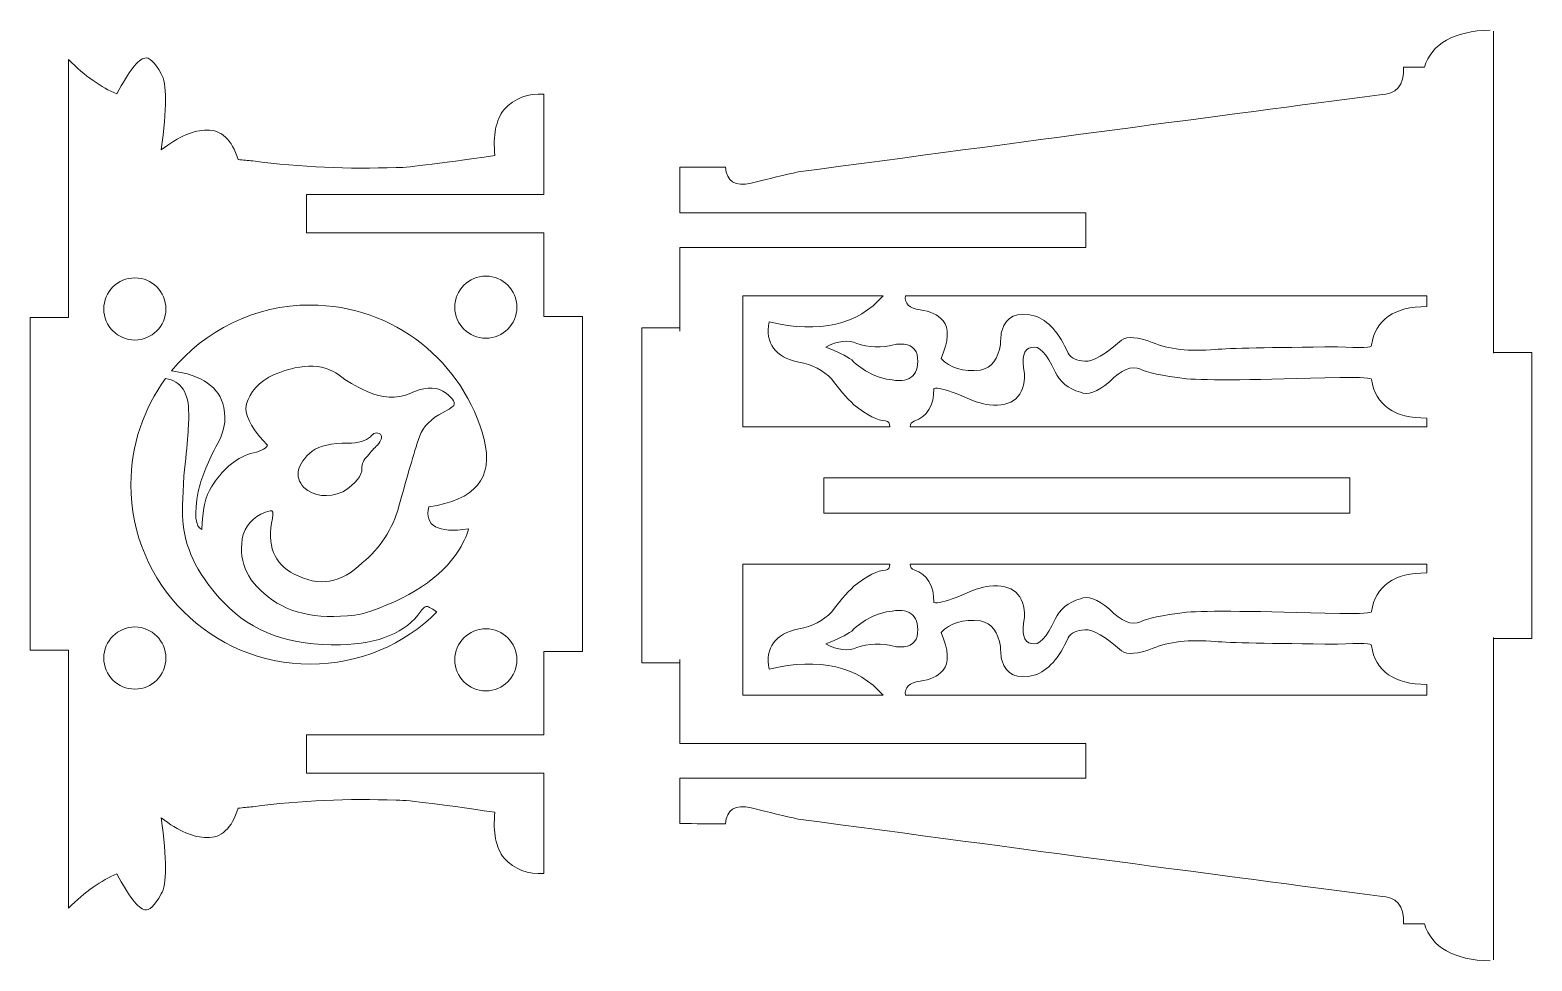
# Model space of a CAD drawing. Header units: inches. Extents: x -28.6 to 20.8, y -14.2 to 28.3.
# Drawn here: x -9.178 to -4.2, y -13.995 to -10.911 of the extents above; entities that cross this region are included whole.
import ezdxf

# ---------------------------------------------------------------- set-up
doc = ezdxf.new("R2010")
doc.units = ezdxf.units.IN
doc.header["$MEASUREMENT"] = 0
doc.layers.add('Layer 1', color=7, linetype='Continuous')

msp = doc.modelspace()

# ---------------------------------------------------------------- linework, layer by layer
at = {"layer": 'Layer 1', "color": 1, "lineweight": 9}
for points in [[(-4.3386, -10.9107), (-4.4592, -10.9144), (-4.5318, -10.9554), (-4.5565, -11.0337)], [(-4.327, -11.9817), (-4.327, -11.9817), (-4.327, -10.9147), (-4.327, -10.9147)], [(-9.051, -11.0087), (-9.051, -11.4042), (-9.051, -11.4676), (-9.051, -11.8632)], [(-4.6263, -11.0337), (-4.6226, -11.094), (-4.6486, -11.1245), (-4.7043, -11.1251)], [(-4.6263, -11.0337), (-4.603, -11.0337), (-4.5797, -11.0337), (-4.5565, -11.0337)], [(-7.4749, -11.4558), (-7.4748, -11.3414), (-7.4748, -11.2305), (-7.4749, -11.123)], [(-7.024, -11.5158), (-7.024, -11.4697), (-7.0241, -11.4112), (-7.0241, -11.3651)], [(-7.0241, -11.3653), (-6.9723, -11.3653), (-6.9245, -11.3653), (-6.8727, -11.3653)], [(-7.4749, -11.5828), (-7.4749, -11.6764), (-7.4749, -11.7655), (-7.4749, -11.8592)], [(-7.024, -11.6308), (-7.024, -11.6308), (-7.0241, -11.9086), (-7.0241, -11.9086)], [(-6.3504, -11.7909), (-6.4343, -11.8876), (-6.5604, -11.9166), (-6.7286, -11.8779)], [(-4.5485, -11.8268), (-4.657, -11.8268), (-4.7183, -11.8696), (-4.7322, -11.9552)], [(-8.7092, -12.0397), (-8.6079, -12.0532), (-8.5502, -12.0935), (-8.5361, -12.1607)], [(-8.7291, -12.0654), (-8.677, -12.0728), (-8.6515, -12.1121), (-8.6525, -12.1835)], [(-4.5485, -12.1964), (-4.657, -12.1964), (-4.7183, -12.1536), (-4.7322, -12.068)], [(-8.6709, -12.5488), (-8.6612, -12.6383), (-8.616, -12.725), (-8.5352, -12.8087)], [(-4.5485, -12.7091), (-4.657, -12.7091), (-4.7183, -12.7519), (-4.7322, -12.8375)], [(-8.3892, -12.7888), (-8.3141, -12.8477), (-8.2102, -12.8665), (-8.0775, -12.8451)], [(-4.327, -12.9237), (-4.327, -12.9237), (-4.327, -13.9908), (-4.327, -13.9908)], [(-9.051, -13.8196), (-9.051, -13.4241), (-9.051, -13.3607), (-9.051, -12.9652)], [(-7.4749, -13.2456), (-7.4749, -13.1519), (-7.4749, -13.0628), (-7.4749, -12.9692)], [(-6.3504, -13.1146), (-6.4343, -13.0178), (-6.5604, -12.9888), (-6.7286, -13.0276)], [(-4.5485, -13.0786), (-4.657, -13.0786), (-4.7183, -13.0358), (-4.7322, -12.9503)], [(-7.0241, -13.2741), (-7.0241, -13.2741), (-7.0241, -12.9964), (-7.0241, -12.9964)], [(-7.4749, -13.3726), (-7.4748, -13.4869), (-7.4748, -13.5979), (-7.4749, -13.7053)], [(-7.0241, -13.3889), (-7.0241, -13.435), (-7.0241, -13.4938), (-7.0241, -13.5399)], [(-7.0241, -13.5399), (-6.9723, -13.5399), (-6.9245, -13.5402), (-6.8727, -13.5402)], [(-4.6263, -13.8718), (-4.6226, -13.8115), (-4.6486, -13.781), (-4.7043, -13.7804)], [(-4.6263, -13.8718), (-4.603, -13.8718), (-4.5797, -13.8718), (-4.5565, -13.8718)], [(-4.3386, -13.9948), (-4.4592, -13.9911), (-4.5318, -13.9501), (-4.5565, -13.8718)]]:
    msp.add_open_spline(points, degree=3, dxfattribs=at)
for points, knots in [([(-8.5921, -11.2425), (-8.6348, -11.2415), (-8.6852, -11.2632), (-8.7434, -11.3076), (-8.7434, -11.3076), (-8.7247, -11.1701), (-8.7247, -11.0861), (-8.7434, -11.0555), (-8.7434, -11.0555), (-8.7656, -11.0166), (-8.7838, -10.9992), (-8.7982, -11.0034), (-8.7982, -11.0034), (-8.8194, -11.0073), (-8.8502, -11.0467), (-8.8908, -11.1216), (-8.8908, -11.1216), (-8.9424, -11.101), (-8.9958, -11.0633), (-9.051, -11.0087)], [0, 0, 0, 0, 0.2, 0.2, 0.2, 0.2, 0.4, 0.4, 0.4, 0.4, 0.6, 0.6, 0.6, 0.6, 0.8, 0.8, 0.8, 0.8, 1, 1, 1, 1]), ([(-7.4749, -11.123), (-7.5281, -11.1198), (-7.5722, -11.1366), (-7.607, -11.1735), (-7.607, -11.1735), (-7.6343, -11.2088), (-7.6445, -11.2597), (-7.6375, -11.3261), (-7.6375, -11.3261), (-7.8336, -11.3549), (-7.9426, -11.3682), (-7.9648, -11.3659), (-7.9648, -11.3659), (-8.1225, -11.3724), (-8.2809, -11.3652), (-8.4399, -11.3445), (-8.4399, -11.3445), (-8.4562, -11.3429), (-8.4726, -11.3413), (-8.4889, -11.3397), (-8.4889, -11.3397), (-8.5094, -11.2729), (-8.5438, -11.2406), (-8.5921, -11.2425)], [0, 0, 0, 0, 0.166667, 0.166667, 0.166667, 0.166667, 0.333333, 0.333333, 0.333333, 0.333333, 0.5, 0.5, 0.5, 0.5, 0.666667, 0.666667, 0.666667, 0.666667, 0.833333, 0.833333, 0.833333, 0.833333, 1, 1, 1, 1]), ([(-6.8727, -11.3653), (-6.8699, -11.4126), (-6.8417, -11.4301), (-6.7882, -11.4178), (-6.7882, -11.4178), (-6.7273, -11.4029), (-6.6754, -11.3906), (-6.6326, -11.3809), (-6.6326, -11.3809), (-5.8753, -11.2797), (-5.2325, -11.1944), (-4.7043, -11.1251)], [0, 0, 0, 0, 0.333333, 0.333333, 0.333333, 0.333333, 0.666667, 0.666667, 0.666667, 0.666667, 1, 1, 1, 1]), ([(-7.4749, -11.5828), (-7.4749, -11.5828), (-8.2621, -11.5828), (-8.2621, -11.5828), (-8.2621, -11.5828), (-8.2621, -11.5828), (-8.2621, -11.4558), (-8.2621, -11.4558), (-8.2621, -11.4558), (-8.2621, -11.4558), (-7.4749, -11.4558), (-7.4749, -11.4558)], [0, 0, 0, 0, 0.333333, 0.333333, 0.333333, 0.333333, 0.666667, 0.666667, 0.666667, 0.666667, 1, 1, 1, 1]), ([(-7.024, -11.6308), (-7.024, -11.6308), (-5.679, -11.6308), (-5.679, -11.6308), (-5.679, -11.6308), (-5.679, -11.6308), (-5.679, -11.5161), (-5.679, -11.5161), (-5.679, -11.5161), (-5.679, -11.5161), (-7.024, -11.5158), (-7.024, -11.5158)], [0, 0, 0, 0, 0.333333, 0.333333, 0.333333, 0.333333, 0.666667, 0.666667, 0.666667, 0.666667, 1, 1, 1, 1]), ([(-8.8309, -11.7317), (-8.7741, -11.7317), (-8.7279, -11.7779), (-8.7279, -11.8347), (-8.7279, -11.8347), (-8.7279, -11.8916), (-8.7741, -11.9377), (-8.8309, -11.9377), (-8.8309, -11.9377), (-8.8878, -11.9377), (-8.9339, -11.8916), (-8.9339, -11.8347), (-8.9339, -11.8347), (-8.9339, -11.7779), (-8.8878, -11.7317), (-8.8309, -11.7317)], [0, 0, 0, 0, 0.25, 0.25, 0.25, 0.25, 0.5, 0.5, 0.5, 0.5, 0.75, 0.75, 0.75, 0.75, 1, 1, 1, 1]), ([(-7.6674, -11.7259), (-7.6105, -11.7259), (-7.5644, -11.772), (-7.5644, -11.8289), (-7.5644, -11.8289), (-7.5644, -11.8858), (-7.6105, -11.9319), (-7.6674, -11.9319), (-7.6674, -11.9319), (-7.7243, -11.9319), (-7.7704, -11.8858), (-7.7704, -11.8289), (-7.7704, -11.8289), (-7.7704, -11.772), (-7.7243, -11.7259), (-7.6674, -11.7259)], [0, 0, 0, 0, 0.25, 0.25, 0.25, 0.25, 0.5, 0.5, 0.5, 0.5, 0.75, 0.75, 0.75, 0.75, 1, 1, 1, 1]), ([(-6.3504, -11.7909), (-6.3504, -11.7909), (-6.8162, -11.7909), (-6.8162, -11.7909), (-6.8162, -11.7909), (-6.8162, -11.7909), (-6.8162, -12.2255), (-6.8162, -12.2255), (-6.8162, -12.2255), (-6.8162, -12.2255), (-6.3281, -12.2255), (-6.3281, -12.2255)], [0, 0, 0, 0, 0.333333, 0.333333, 0.333333, 0.333333, 0.666667, 0.666667, 0.666667, 0.666667, 1, 1, 1, 1]), ([(-4.7322, -11.9552), (-4.7283, -11.9627), (-4.7659, -11.9643), (-4.845, -11.9601), (-4.845, -11.9601), (-5.0693, -11.9623), (-5.2042, -11.9653), (-5.2496, -11.9688), (-5.2496, -11.9688), (-5.3355, -11.9766), (-5.4051, -11.9688), (-5.4586, -11.9455), (-5.4586, -11.9455), (-5.5063, -11.9273), (-5.5403, -11.9247), (-5.5607, -11.9377), (-5.5607, -11.9377), (-5.6136, -11.9855), (-5.6541, -12.009), (-5.6823, -12.0082), (-5.6823, -12.0082), (-5.7092, -12.0061), (-5.7277, -11.9972), (-5.7377, -11.9815), (-5.7377, -11.9815), (-5.7666, -11.914), (-5.8038, -11.8725), (-5.8496, -11.857), (-5.8496, -11.857), (-5.9072, -11.8437), (-5.9429, -11.8596), (-5.9565, -11.9046), (-5.9565, -11.9046), (-5.9601, -11.9199), (-5.9617, -11.9358), (-5.9614, -11.9523), (-5.9614, -11.9523), (-5.9692, -12.0003), (-5.9912, -12.0288), (-6.0275, -12.0379), (-6.0275, -12.0379), (-6.0862, -12.043), (-6.1299, -12.0301), (-6.1588, -11.999), (-6.1588, -11.999), (-6.1332, -11.9399), (-6.1309, -11.8982), (-6.1519, -11.874), (-6.1519, -11.874), (-6.1696, -11.8532), (-6.1951, -11.8411), (-6.2284, -11.8377), (-6.2284, -11.8377), (-6.2639, -11.8326), (-6.28, -11.817), (-6.2768, -11.7909)], [0, 0, 0, 0, 0.071429, 0.071429, 0.071429, 0.071429, 0.142857, 0.142857, 0.142857, 0.142857, 0.214286, 0.214286, 0.214286, 0.214286, 0.285714, 0.285714, 0.285714, 0.285714, 0.357143, 0.357143, 0.357143, 0.357143, 0.428571, 0.428571, 0.428571, 0.428571, 0.5, 0.5, 0.5, 0.5, 0.571429, 0.571429, 0.571429, 0.571429, 0.642857, 0.642857, 0.642857, 0.642857, 0.714286, 0.714286, 0.714286, 0.714286, 0.785714, 0.785714, 0.785714, 0.785714, 0.857143, 0.857143, 0.857143, 0.857143, 0.928571, 0.928571, 0.928571, 0.928571, 1, 1, 1, 1]), ([(-4.5485, -11.8268), (-4.5485, -11.8268), (-4.5485, -11.7909), (-4.5485, -11.7909), (-4.5485, -11.7909), (-4.5485, -11.7909), (-6.2768, -11.7909), (-6.2768, -11.7909)], [0, 0, 0, 0, 0.5, 0.5, 0.5, 0.5, 1, 1, 1, 1]), ([(-8.7092, -12.0397), (-8.6001, -11.9066), (-8.4344, -11.8217), (-8.249, -11.8217), (-8.249, -11.8217), (-7.972, -11.8217), (-7.7392, -12.011), (-7.6729, -12.2672)], [0, 0, 0, 0, 0.5, 0.5, 0.5, 0.5, 1, 1, 1, 1]), ([(-9.051, -11.8632), (-9.0935, -11.8632), (-9.1359, -11.8632), (-9.1783, -11.8632), (-9.1783, -11.8632), (-9.1783, -12.0466), (-9.1783, -12.2307), (-9.1783, -12.4142)], [0, 0, 0, 0, 0.5, 0.5, 0.5, 0.5, 1, 1, 1, 1]), ([(-7.4749, -11.8592), (-7.4325, -11.8592), (-7.3901, -11.8592), (-7.3476, -11.8592), (-7.3476, -11.8592), (-7.3476, -12.0426), (-7.3476, -12.2307), (-7.3476, -12.4142)], [0, 0, 0, 0, 0.5, 0.5, 0.5, 0.5, 1, 1, 1, 1]), ([(-7.0241, -11.8975), (-7.0241, -11.8975), (-7.1509, -11.8975), (-7.1509, -11.8975), (-7.1509, -11.8975), (-7.1509, -11.8975), (-7.1509, -12.4522), (-7.1509, -12.4522)], [0, 0, 0, 0, 0.5, 0.5, 0.5, 0.5, 1, 1, 1, 1]), ([(-6.3281, -12.2255), (-6.3283, -12.213), (-6.3333, -12.2062), (-6.3432, -12.2052), (-6.3432, -12.2052), (-6.3679, -12.2049), (-6.4026, -12.1872), (-6.4473, -12.152), (-6.4473, -12.152), (-6.4731, -12.1279), (-6.4976, -12.0997), (-6.5209, -12.0672), (-6.5209, -12.0672), (-6.5498, -12.0375), (-6.5861, -12.0188), (-6.6298, -12.011), (-6.6298, -12.011), (-6.7093, -11.9935), (-6.7422, -11.9491), (-6.7286, -11.8779)], [0, 0, 0, 0, 0.2, 0.2, 0.2, 0.2, 0.4, 0.4, 0.4, 0.4, 0.6, 0.6, 0.6, 0.6, 0.8, 0.8, 0.8, 0.8, 1, 1, 1, 1]), ([(-6.2376, -11.9857), (-6.2456, -11.959), (-6.2684, -11.9477), (-6.3059, -11.9518), (-6.3059, -11.9518), (-6.3567, -11.9641), (-6.4006, -11.9632), (-6.4375, -11.9491), (-6.4375, -11.9491), (-6.4659, -11.9361), (-6.5002, -11.94), (-6.5407, -11.9608), (-6.5407, -11.9608), (-6.5018, -11.976), (-6.4731, -11.9904), (-6.4547, -12.0038), (-6.4547, -12.0038), (-6.4158, -12.0414), (-6.3713, -12.0635), (-6.3212, -12.07), (-6.3212, -12.07), (-6.257, -12.0799), (-6.2291, -12.0518), (-6.2376, -11.9857)], [0, 0, 0, 0, 0.166667, 0.166667, 0.166667, 0.166667, 0.333333, 0.333333, 0.333333, 0.333333, 0.5, 0.5, 0.5, 0.5, 0.666667, 0.666667, 0.666667, 0.666667, 0.833333, 0.833333, 0.833333, 0.833333, 1, 1, 1, 1]), ([(-5.3449, -12.0661), (-5.4275, -12.056), (-5.4784, -12.0453), (-5.4975, -12.034), (-5.4975, -12.034), (-5.5267, -12.0213), (-5.5611, -12.0353), (-5.6006, -12.0758), (-5.6006, -12.0758), (-5.6411, -12.1108), (-5.6732, -12.1225), (-5.6969, -12.1108), (-5.6969, -12.1108), (-5.7377, -12.0985), (-5.7656, -12.0758), (-5.7805, -12.0427), (-5.7805, -12.0427), (-5.809, -11.9815), (-5.835, -11.9546), (-5.8583, -11.962), (-5.8583, -11.962), (-5.8855, -11.9669), (-5.8933, -11.9957), (-5.8816, -12.0486), (-5.8816, -12.0486), (-5.8813, -12.1254), (-5.9205, -12.1601), (-5.9993, -12.1526), (-5.9993, -12.1526), (-6.0201, -12.151), (-6.0564, -12.1384), (-6.1082, -12.1147), (-6.1082, -12.1147), (-6.1458, -12.1007), (-6.1705, -12.0952), (-6.1821, -12.0982), (-6.1821, -12.0982), (-6.1825, -12.1555), (-6.2042, -12.1915), (-6.2473, -12.2061), (-6.2473, -12.2061), (-6.2567, -12.2095), (-6.2614, -12.216), (-6.2612, -12.2255)], [0, 0, 0, 0, 0.090909, 0.090909, 0.090909, 0.090909, 0.181818, 0.181818, 0.181818, 0.181818, 0.272727, 0.272727, 0.272727, 0.272727, 0.363636, 0.363636, 0.363636, 0.363636, 0.454545, 0.454545, 0.454545, 0.454545, 0.545455, 0.545455, 0.545455, 0.545455, 0.636364, 0.636364, 0.636364, 0.636364, 0.727273, 0.727273, 0.727273, 0.727273, 0.818182, 0.818182, 0.818182, 0.818182, 0.909091, 0.909091, 0.909091, 0.909091, 1, 1, 1, 1]), ([(-4.2, -12.4529), (-4.2, -12.4529), (-4.2, -11.9792), (-4.2, -11.9792), (-4.2, -11.9792), (-4.2, -11.9792), (-4.327, -11.9792), (-4.327, -11.9792)], [0, 0, 0, 0, 0.5, 0.5, 0.5, 0.5, 1, 1, 1, 1]), ([(-8.3873, -12.0606), (-8.2873, -12.0141), (-8.2096, -12.012), (-8.1542, -12.0543), (-8.1542, -12.0543), (-8.1296, -12.0728), (-8.0986, -12.0906), (-8.0611, -12.1077), (-8.0611, -12.1077), (-8.0106, -12.1311), (-7.9641, -12.1336), (-7.9214, -12.1155), (-7.9214, -12.1155), (-7.8746, -12.0938), (-7.8374, -12.0909), (-7.8099, -12.1068), (-7.8099, -12.1068), (-7.7793, -12.127), (-7.7673, -12.1428), (-7.7741, -12.1542), (-7.7741, -12.1542), (-7.7773, -12.1601), (-7.7938, -12.1704), (-7.8236, -12.1851), (-7.8236, -12.1851), (-7.8592, -12.2073), (-7.8816, -12.2348), (-7.8908, -12.2675), (-7.8908, -12.2675), (-7.9114, -12.3305), (-7.9329, -12.4042), (-7.9554, -12.4886), (-7.9554, -12.4886), (-7.9767, -12.5647), (-8.0174, -12.6272), (-8.0775, -12.6761), (-8.0775, -12.6761), (-8.1461, -12.7441), (-8.2211, -12.7564), (-8.3025, -12.713), (-8.3025, -12.713), (-8.3701, -12.6787), (-8.3943, -12.6171), (-8.3752, -12.5284), (-8.3752, -12.5284), (-8.3707, -12.5096), (-8.373, -12.5013), (-8.3823, -12.5035), (-8.3823, -12.5035), (-8.4268, -12.5147), (-8.4566, -12.5407), (-8.4718, -12.5814), (-8.4718, -12.5814), (-8.4907, -12.6625), (-8.4632, -12.7316), (-8.3892, -12.7888)], [0, 0, 0, 0, 0.071429, 0.071429, 0.071429, 0.071429, 0.142857, 0.142857, 0.142857, 0.142857, 0.214286, 0.214286, 0.214286, 0.214286, 0.285714, 0.285714, 0.285714, 0.285714, 0.357143, 0.357143, 0.357143, 0.357143, 0.428571, 0.428571, 0.428571, 0.428571, 0.5, 0.5, 0.5, 0.5, 0.571429, 0.571429, 0.571429, 0.571429, 0.642857, 0.642857, 0.642857, 0.642857, 0.714286, 0.714286, 0.714286, 0.714286, 0.785714, 0.785714, 0.785714, 0.785714, 0.857143, 0.857143, 0.857143, 0.857143, 0.928571, 0.928571, 0.928571, 0.928571, 1, 1, 1, 1]), ([(-7.8306, -12.8398), (-7.9381, -12.9461), (-8.0859, -13.0117), (-8.249, -13.0117), (-8.249, -13.0117), (-8.5775, -13.0117), (-8.844, -12.7453), (-8.844, -12.4167), (-8.844, -12.4167), (-8.844, -12.2853), (-8.8013, -12.1638), (-8.7291, -12.0654)], [0, 0, 0, 0, 0.333333, 0.333333, 0.333333, 0.333333, 0.666667, 0.666667, 0.666667, 0.666667, 1, 1, 1, 1]), ([(-8.3873, -12.0606), (-8.433, -12.0888), (-8.4584, -12.1234), (-8.4634, -12.1646), (-8.4634, -12.1646), (-8.4616, -12.1971), (-8.4375, -12.2378), (-8.3912, -12.2865), (-8.3912, -12.2865), (-8.3994, -12.2996), (-8.4183, -12.3085), (-8.4479, -12.3132), (-8.4479, -12.3132), (-8.5001, -12.332), (-8.5429, -12.3689), (-8.5764, -12.424)], [0, 0, 0, 0, 0.25, 0.25, 0.25, 0.25, 0.5, 0.5, 0.5, 0.5, 0.75, 0.75, 0.75, 0.75, 1, 1, 1, 1]), ([(-4.7322, -12.068), (-4.7301, -12.0634), (-4.7649, -12.0612), (-4.8366, -12.0614), (-4.8366, -12.0614), (-5.1089, -12.07), (-5.2783, -12.0715), (-5.3449, -12.0661)], [0, 0, 0, 0, 0.5, 0.5, 0.5, 0.5, 1, 1, 1, 1]), ([(-8.6525, -12.1835), (-8.6512, -12.2099), (-8.6564, -12.2781), (-8.668, -12.388), (-8.668, -12.388), (-8.6735, -12.462), (-8.6745, -12.5156), (-8.6709, -12.5488)], [0, 0, 0, 0, 0.5, 0.5, 0.5, 0.5, 1, 1, 1, 1]), ([(-8.6205, -12.4395), (-8.6113, -12.3974), (-8.592, -12.3482), (-8.5628, -12.2918), (-8.5628, -12.2918), (-8.5355, -12.2488), (-8.5266, -12.205), (-8.5361, -12.1607)], [0, 0, 0, 0, 0.5, 0.5, 0.5, 0.5, 1, 1, 1, 1]), ([(-6.2612, -12.2255), (-6.2612, -12.2255), (-4.5485, -12.2255), (-4.5485, -12.2255), (-4.5485, -12.2255), (-4.5485, -12.2255), (-4.5485, -12.1964), (-4.5485, -12.1964)], [0, 0, 0, 0, 0.5, 0.5, 0.5, 0.5, 1, 1, 1, 1]), ([(-8.125, -12.2792), (-8.178, -12.2787), (-8.2174, -12.2876), (-8.2433, -12.3059), (-8.2433, -12.3059), (-8.2942, -12.3487), (-8.3034, -12.3888), (-8.2709, -12.4264), (-8.2709, -12.4264), (-8.236, -12.4567), (-8.1927, -12.4614), (-8.141, -12.4405), (-8.141, -12.4405), (-8.0979, -12.4126), (-8.077, -12.3867), (-8.0785, -12.3628), (-8.0785, -12.3628), (-8.0789, -12.3485), (-8.0726, -12.3349), (-8.0596, -12.322), (-8.0596, -12.322), (-8.0486, -12.3075), (-8.0376, -12.2954), (-8.0266, -12.2855), (-8.0266, -12.2855), (-8.0137, -12.2716), (-8.0104, -12.2596), (-8.0169, -12.2496), (-8.0169, -12.2496), (-8.0292, -12.2421), (-8.0402, -12.245), (-8.0499, -12.2583), (-8.0499, -12.2583), (-8.0649, -12.2721), (-8.0899, -12.279), (-8.125, -12.2792)], [0, 0, 0, 0, 0.111111, 0.111111, 0.111111, 0.111111, 0.222222, 0.222222, 0.222222, 0.222222, 0.333333, 0.333333, 0.333333, 0.333333, 0.444444, 0.444444, 0.444444, 0.444444, 0.555556, 0.555556, 0.555556, 0.555556, 0.666667, 0.666667, 0.666667, 0.666667, 0.777778, 0.777778, 0.777778, 0.777778, 0.888889, 0.888889, 0.888889, 0.888889, 1, 1, 1, 1]), ([(-8.0775, -12.8451), (-7.9221, -12.7965), (-7.8151, -12.7259), (-7.7566, -12.6333), (-7.7566, -12.6333), (-7.7371, -12.5996), (-7.7268, -12.5763), (-7.7255, -12.5634), (-7.7255, -12.5634), (-7.8272, -12.5781), (-7.871, -12.5537), (-7.8569, -12.49), (-7.8569, -12.49), (-7.703, -12.4691), (-7.6417, -12.3948), (-7.6729, -12.2672)], [0, 0, 0, 0, 0.25, 0.25, 0.25, 0.25, 0.5, 0.5, 0.5, 0.5, 0.75, 0.75, 0.75, 0.75, 1, 1, 1, 1]), ([(-4.804, -12.4527), (-4.804, -12.4527), (-4.804, -12.3942), (-4.804, -12.3942), (-4.804, -12.3942), (-4.804, -12.3942), (-6.547, -12.3942), (-6.547, -12.3942), (-6.547, -12.3942), (-6.547, -12.3942), (-6.547, -12.4527), (-6.547, -12.4527)], [0, 0, 0, 0, 0.333333, 0.333333, 0.333333, 0.333333, 0.666667, 0.666667, 0.666667, 0.666667, 1, 1, 1, 1]), ([(-9.051, -12.9652), (-9.0935, -12.9652), (-9.1359, -12.9652), (-9.1783, -12.9652), (-9.1783, -12.9652), (-9.1783, -12.7817), (-9.1783, -12.5976), (-9.1783, -12.4142)], [0, 0, 0, 0, 0.5, 0.5, 0.5, 0.5, 1, 1, 1, 1]), ([(-8.6205, -12.4395), (-8.6349, -12.5153), (-8.6308, -12.5574), (-8.6084, -12.5658), (-8.6084, -12.5658), (-8.6074, -12.5017), (-8.5967, -12.4544), (-8.5764, -12.424)], [0, 0, 0, 0, 0.5, 0.5, 0.5, 0.5, 1, 1, 1, 1]), ([(-7.4749, -12.9692), (-7.4325, -12.9692), (-7.3901, -12.9692), (-7.3476, -12.9692), (-7.3476, -12.9692), (-7.3476, -12.7857), (-7.3476, -12.5976), (-7.3476, -12.4142)], [0, 0, 0, 0, 0.5, 0.5, 0.5, 0.5, 1, 1, 1, 1]), ([(-7.0241, -13.0075), (-7.0241, -13.0075), (-7.1509, -13.0076), (-7.1509, -13.0076), (-7.1509, -13.0076), (-7.1509, -13.0076), (-7.1509, -12.4522), (-7.1509, -12.4522)], [0, 0, 0, 0, 0.5, 0.5, 0.5, 0.5, 1, 1, 1, 1]), ([(-4.804, -12.4527), (-4.804, -12.4527), (-4.804, -12.5112), (-4.804, -12.5112), (-4.804, -12.5112), (-4.804, -12.5112), (-6.547, -12.5112), (-6.547, -12.5112), (-6.547, -12.5112), (-6.547, -12.5112), (-6.547, -12.4527), (-6.547, -12.4527)], [0, 0, 0, 0, 0.333333, 0.333333, 0.333333, 0.333333, 0.666667, 0.666667, 0.666667, 0.666667, 1, 1, 1, 1]), ([(-4.2, -12.4529), (-4.2, -12.4529), (-4.2, -12.9262), (-4.2, -12.9262), (-4.2, -12.9262), (-4.2, -12.9262), (-4.327, -12.9262), (-4.327, -12.9262)], [0, 0, 0, 0, 0.5, 0.5, 0.5, 0.5, 1, 1, 1, 1]), ([(-6.3504, -13.1146), (-6.3504, -13.1146), (-6.8162, -13.1146), (-6.8162, -13.1146), (-6.8162, -13.1146), (-6.8162, -13.1146), (-6.8162, -12.6799), (-6.8162, -12.6799), (-6.8162, -12.6799), (-6.8162, -12.6799), (-6.3281, -12.6799), (-6.3281, -12.6799)], [0, 0, 0, 0, 0.333333, 0.333333, 0.333333, 0.333333, 0.666667, 0.666667, 0.666667, 0.666667, 1, 1, 1, 1]), ([(-6.3281, -12.6799), (-6.3283, -12.6925), (-6.3333, -12.6993), (-6.3432, -12.7002), (-6.3432, -12.7002), (-6.3679, -12.7006), (-6.4026, -12.7183), (-6.4473, -12.7535), (-6.4473, -12.7535), (-6.4731, -12.7776), (-6.4976, -12.8058), (-6.5209, -12.8383), (-6.5209, -12.8383), (-6.5498, -12.8679), (-6.5861, -12.8867), (-6.6298, -12.8944), (-6.6298, -12.8944), (-6.7093, -12.912), (-6.7422, -12.9564), (-6.7286, -13.0276)], [0, 0, 0, 0, 0.2, 0.2, 0.2, 0.2, 0.4, 0.4, 0.4, 0.4, 0.6, 0.6, 0.6, 0.6, 0.8, 0.8, 0.8, 0.8, 1, 1, 1, 1]), ([(-5.3449, -12.8394), (-5.4275, -12.8494), (-5.4784, -12.8601), (-5.4975, -12.8715), (-5.4975, -12.8715), (-5.5267, -12.8841), (-5.5611, -12.8702), (-5.6006, -12.8297), (-5.6006, -12.8297), (-5.6411, -12.7947), (-5.6732, -12.783), (-5.6969, -12.7947), (-5.6969, -12.7947), (-5.7377, -12.807), (-5.7656, -12.8297), (-5.7805, -12.8627), (-5.7805, -12.8627), (-5.809, -12.924), (-5.835, -12.9509), (-5.8583, -12.9435), (-5.8583, -12.9435), (-5.8855, -12.9386), (-5.8933, -12.9097), (-5.8816, -12.8569), (-5.8816, -12.8569), (-5.8813, -12.7801), (-5.9205, -12.7454), (-5.9993, -12.7529), (-5.9993, -12.7529), (-6.0201, -12.7545), (-6.0564, -12.7671), (-6.1082, -12.7908), (-6.1082, -12.7908), (-6.1458, -12.8047), (-6.1705, -12.8102), (-6.1821, -12.8073), (-6.1821, -12.8073), (-6.1825, -12.7499), (-6.2042, -12.714), (-6.2473, -12.6994), (-6.2473, -12.6994), (-6.2567, -12.696), (-6.2614, -12.6895), (-6.2612, -12.6799)], [0, 0, 0, 0, 0.090909, 0.090909, 0.090909, 0.090909, 0.181818, 0.181818, 0.181818, 0.181818, 0.272727, 0.272727, 0.272727, 0.272727, 0.363636, 0.363636, 0.363636, 0.363636, 0.454545, 0.454545, 0.454545, 0.454545, 0.545455, 0.545455, 0.545455, 0.545455, 0.636364, 0.636364, 0.636364, 0.636364, 0.727273, 0.727273, 0.727273, 0.727273, 0.818182, 0.818182, 0.818182, 0.818182, 0.909091, 0.909091, 0.909091, 0.909091, 1, 1, 1, 1]), ([(-6.2612, -12.6799), (-6.2612, -12.6799), (-4.5485, -12.6799), (-4.5485, -12.6799), (-4.5485, -12.6799), (-4.5485, -12.6799), (-4.5485, -12.7091), (-4.5485, -12.7091)], [0, 0, 0, 0, 0.5, 0.5, 0.5, 0.5, 1, 1, 1, 1]), ([(-8.5352, -12.8087), (-8.4428, -12.9057), (-8.3142, -12.9518), (-8.1493, -12.9471), (-8.1493, -12.9471), (-8.021, -12.9439), (-7.9321, -12.907), (-7.8827, -12.8364), (-7.8827, -12.8364), (-7.8732, -12.8213), (-7.8637, -12.817), (-7.8541, -12.8236), (-7.8541, -12.8236), (-7.8374, -12.8327), (-7.8295, -12.8381), (-7.8306, -12.8398)], [0, 0, 0, 0, 0.25, 0.25, 0.25, 0.25, 0.5, 0.5, 0.5, 0.5, 0.75, 0.75, 0.75, 0.75, 1, 1, 1, 1]), ([(-6.2376, -12.9198), (-6.2456, -12.9465), (-6.2684, -12.9578), (-6.3059, -12.9537), (-6.3059, -12.9537), (-6.3567, -12.9413), (-6.4006, -12.9422), (-6.4375, -12.9564), (-6.4375, -12.9564), (-6.4659, -12.9694), (-6.5002, -12.9655), (-6.5407, -12.9447), (-6.5407, -12.9447), (-6.5018, -12.9294), (-6.4731, -12.9151), (-6.4547, -12.9017), (-6.4547, -12.9017), (-6.4158, -12.864), (-6.3713, -12.842), (-6.3212, -12.8355), (-6.3212, -12.8355), (-6.257, -12.8256), (-6.2291, -12.8537), (-6.2376, -12.9198)], [0, 0, 0, 0, 0.166667, 0.166667, 0.166667, 0.166667, 0.333333, 0.333333, 0.333333, 0.333333, 0.5, 0.5, 0.5, 0.5, 0.666667, 0.666667, 0.666667, 0.666667, 0.833333, 0.833333, 0.833333, 0.833333, 1, 1, 1, 1]), ([(-4.7322, -12.8375), (-4.7301, -12.8421), (-4.7649, -12.8443), (-4.8366, -12.8441), (-4.8366, -12.8441), (-5.1089, -12.8355), (-5.2783, -12.834), (-5.3449, -12.8394)], [0, 0, 0, 0, 0.5, 0.5, 0.5, 0.5, 1, 1, 1, 1]), ([(-8.8309, -13.0943), (-8.7741, -13.0943), (-8.7279, -13.0482), (-8.7279, -12.9913), (-8.7279, -12.9913), (-8.7279, -12.9344), (-8.7741, -12.8883), (-8.8309, -12.8883), (-8.8309, -12.8883), (-8.8878, -12.8883), (-8.9339, -12.9344), (-8.9339, -12.9913), (-8.9339, -12.9913), (-8.9339, -13.0482), (-8.8878, -13.0943), (-8.8309, -13.0943)], [0, 0, 0, 0, 0.25, 0.25, 0.25, 0.25, 0.5, 0.5, 0.5, 0.5, 0.75, 0.75, 0.75, 0.75, 1, 1, 1, 1]), ([(-4.7322, -12.9503), (-4.7283, -12.9428), (-4.7659, -12.9412), (-4.845, -12.9454), (-4.845, -12.9454), (-5.0693, -12.9431), (-5.2042, -12.9402), (-5.2496, -12.9367), (-5.2496, -12.9367), (-5.3355, -12.9289), (-5.4051, -12.9367), (-5.4586, -12.96), (-5.4586, -12.96), (-5.5063, -12.9781), (-5.5403, -12.9807), (-5.5607, -12.9678), (-5.5607, -12.9678), (-5.6136, -12.92), (-5.6541, -12.8965), (-5.6823, -12.8973), (-5.6823, -12.8973), (-5.7092, -12.8994), (-5.7277, -12.9083), (-5.7377, -12.924), (-5.7377, -12.924), (-5.7666, -12.9914), (-5.8038, -13.0329), (-5.8496, -13.0485), (-5.8496, -13.0485), (-5.9072, -13.0618), (-5.9429, -13.0459), (-5.9565, -13.0008), (-5.9565, -13.0008), (-5.9601, -12.9856), (-5.9617, -12.9697), (-5.9614, -12.9532), (-5.9614, -12.9532), (-5.9692, -12.9052), (-5.9912, -12.8767), (-6.0275, -12.8676), (-6.0275, -12.8676), (-6.0862, -12.8624), (-6.1299, -12.8754), (-6.1588, -12.9065), (-6.1588, -12.9065), (-6.1332, -12.9656), (-6.1309, -13.0073), (-6.1519, -13.0315), (-6.1519, -13.0315), (-6.1696, -13.0523), (-6.1951, -13.0644), (-6.2284, -13.0678), (-6.2284, -13.0678), (-6.2639, -13.0728), (-6.28, -13.0884), (-6.2768, -13.1146)], [0, 0, 0, 0, 0.071429, 0.071429, 0.071429, 0.071429, 0.142857, 0.142857, 0.142857, 0.142857, 0.214286, 0.214286, 0.214286, 0.214286, 0.285714, 0.285714, 0.285714, 0.285714, 0.357143, 0.357143, 0.357143, 0.357143, 0.428571, 0.428571, 0.428571, 0.428571, 0.5, 0.5, 0.5, 0.5, 0.571429, 0.571429, 0.571429, 0.571429, 0.642857, 0.642857, 0.642857, 0.642857, 0.714286, 0.714286, 0.714286, 0.714286, 0.785714, 0.785714, 0.785714, 0.785714, 0.857143, 0.857143, 0.857143, 0.857143, 0.928571, 0.928571, 0.928571, 0.928571, 1, 1, 1, 1]), ([(-7.6674, -13.1001), (-7.6105, -13.1001), (-7.5644, -13.054), (-7.5644, -12.9971), (-7.5644, -12.9971), (-7.5644, -12.9402), (-7.6105, -12.8941), (-7.6674, -12.8941), (-7.6674, -12.8941), (-7.7243, -12.8941), (-7.7704, -12.9402), (-7.7704, -12.9971), (-7.7704, -12.9971), (-7.7704, -13.054), (-7.7243, -13.1001), (-7.6674, -13.1001)], [0, 0, 0, 0, 0.25, 0.25, 0.25, 0.25, 0.5, 0.5, 0.5, 0.5, 0.75, 0.75, 0.75, 0.75, 1, 1, 1, 1]), ([(-4.5485, -13.0786), (-4.5485, -13.0786), (-4.5485, -13.1146), (-4.5485, -13.1146), (-4.5485, -13.1146), (-4.5485, -13.1146), (-6.2768, -13.1146), (-6.2768, -13.1146)], [0, 0, 0, 0, 0.5, 0.5, 0.5, 0.5, 1, 1, 1, 1]), ([(-7.4749, -13.2456), (-7.4749, -13.2456), (-8.2621, -13.2456), (-8.2621, -13.2456), (-8.2621, -13.2456), (-8.2621, -13.2456), (-8.2621, -13.3726), (-8.2621, -13.3726), (-8.2621, -13.3726), (-8.2621, -13.3726), (-7.4749, -13.3726), (-7.4749, -13.3726)], [0, 0, 0, 0, 0.333333, 0.333333, 0.333333, 0.333333, 0.666667, 0.666667, 0.666667, 0.666667, 1, 1, 1, 1]), ([(-7.0241, -13.3889), (-7.0241, -13.3889), (-5.6791, -13.3891), (-5.6791, -13.3891), (-5.6791, -13.3891), (-5.6791, -13.3891), (-5.6791, -13.2743), (-5.6791, -13.2743), (-5.6791, -13.2743), (-5.6791, -13.2743), (-7.0241, -13.2741), (-7.0241, -13.2741)], [0, 0, 0, 0, 0.333333, 0.333333, 0.333333, 0.333333, 0.666667, 0.666667, 0.666667, 0.666667, 1, 1, 1, 1]), ([(-7.4749, -13.7053), (-7.5281, -13.7085), (-7.5722, -13.6917), (-7.607, -13.6548), (-7.607, -13.6548), (-7.6343, -13.6195), (-7.6445, -13.5686), (-7.6375, -13.5023), (-7.6375, -13.5023), (-7.8336, -13.4734), (-7.9426, -13.4602), (-7.9648, -13.4624), (-7.9648, -13.4624), (-8.1225, -13.456), (-8.2809, -13.4631), (-8.4399, -13.4838), (-8.4399, -13.4838), (-8.4562, -13.4854), (-8.4726, -13.487), (-8.4889, -13.4887), (-8.4889, -13.4887), (-8.5094, -13.5554), (-8.5438, -13.5878), (-8.5921, -13.5858)], [0, 0, 0, 0, 0.166667, 0.166667, 0.166667, 0.166667, 0.333333, 0.333333, 0.333333, 0.333333, 0.5, 0.5, 0.5, 0.5, 0.666667, 0.666667, 0.666667, 0.666667, 0.833333, 0.833333, 0.833333, 0.833333, 1, 1, 1, 1]), ([(-6.8727, -13.5402), (-6.8699, -13.4929), (-6.8417, -13.4753), (-6.7882, -13.4877), (-6.7882, -13.4877), (-6.7273, -13.5026), (-6.6754, -13.5149), (-6.6326, -13.5246), (-6.6326, -13.5246), (-5.8753, -13.6258), (-5.2325, -13.711), (-4.7043, -13.7804)], [0, 0, 0, 0, 0.333333, 0.333333, 0.333333, 0.333333, 0.666667, 0.666667, 0.666667, 0.666667, 1, 1, 1, 1]), ([(-8.5921, -13.5858), (-8.6348, -13.5868), (-8.6852, -13.5651), (-8.7434, -13.5207), (-8.7434, -13.5207), (-8.7247, -13.6582), (-8.7247, -13.7422), (-8.7434, -13.7728), (-8.7434, -13.7728), (-8.7656, -13.8117), (-8.7838, -13.8291), (-8.7982, -13.825), (-8.7982, -13.825), (-8.8194, -13.821), (-8.8502, -13.7816), (-8.8908, -13.7067), (-8.8908, -13.7067), (-8.9424, -13.7273), (-8.9958, -13.765), (-9.051, -13.8196)], [0, 0, 0, 0, 0.2, 0.2, 0.2, 0.2, 0.4, 0.4, 0.4, 0.4, 0.6, 0.6, 0.6, 0.6, 0.8, 0.8, 0.8, 0.8, 1, 1, 1, 1])]:
    msp.add_open_spline(points, degree=3, knots=knots, dxfattribs=at)

doc.saveas('drawing.dxf')
